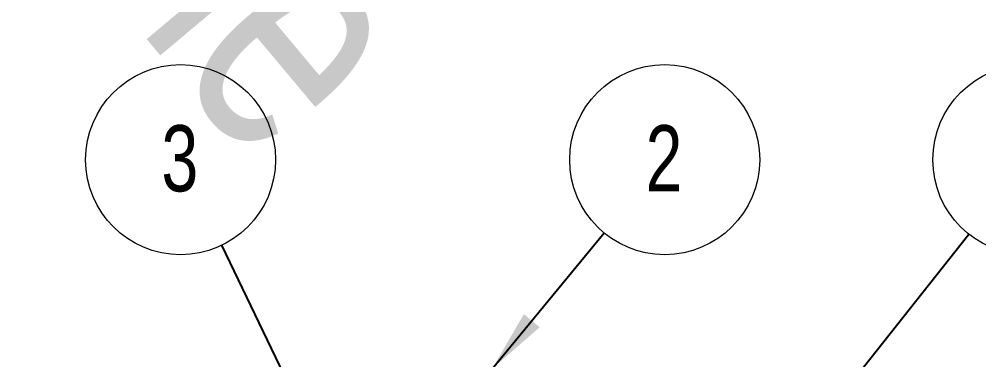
# Model space of a CAD drawing. Header units: millimetres. Extents: x 15 to 415, y 5 to 292.
# Drawn here: x 216.1 to 267, y 128.1 to 146.1 of the extents above; entities that cross this region are included whole.
import ezdxf

# ---------------------------------------------------------------- set-up
doc = ezdxf.new("R2010")
doc.units = ezdxf.units.MM
doc.styles.add('SLDTEXTSTYLE0', font='TXT', dxfattribs={"width": 0.75})
doc.dimstyles.new('SLDDIMSTYLE1', dxfattribs={"dimtxt": 0.18, "dimasz": 3.302, "dimexe": 0, "dimexo": 0.0625, "dimgap": 0, "dimtad": 0, "dimtih": 1, "dimtoh": 1, "dimdec": 0, "dimrnd": 1e-09, "dimzin": 0, "dimdsep": 46, "dimtxsty": 'Standard', "dimsah": 1, "dimcen": 0.09, "dimadec": 0, "dimazin": 0, "dimtfac": 3.302, "dimtdec": 0, "dimtofl": 0, "dimtmove": 0, "dimatfit": 3, "dimfxl": 0, "dimfrac": 2, "dimtolj": 1, "dimtzin": 0, "dimarcsym": 0})

# ---------------------------------------------------------------- blocks, each defined once
blk = doc.blocks.new('SW_NOTE_0_15')
at = {"color": 0, "linetype": 'Continuous', "lineweight": 0}
blk.add_circle((3.204, 3.878), 5.031, dxfattribs=at)
at = {"color": 0, "linetype": 'Continuous', "lineweight": 0, "insert": (3.168, 5.702), "char_height": 3.5, "attachment_point": 2, "style": 'SLDTEXTSTYLE0'}
blk.add_mtext('2', dxfattribs=at)
blk = doc.blocks.new('SW_NOTE_0_16')
at = {"color": 0, "linetype": 'Continuous', "lineweight": 0}
blk.add_circle((-2.187, 4.53), 5.031, dxfattribs=at)
at = {"color": 0, "linetype": 'Continuous', "lineweight": 0, "insert": (-2.222, 6.354), "char_height": 3.5, "attachment_point": 2, "style": 'SLDTEXTSTYLE0'}
blk.add_mtext('3', dxfattribs=at)
blk = doc.blocks.new('SW_NOTE_0_17')
at = {"color": 0, "linetype": 'Continuous', "lineweight": 0}
blk.add_circle((3.127, 3.941), 5.031, dxfattribs=at)
at = {"color": 0, "linetype": 'Continuous', "lineweight": 0, "insert": (3.091, 5.765), "char_height": 3.5, "attachment_point": 2, "style": 'SLDTEXTSTYLE0'}
blk.add_mtext('1', dxfattribs=at)

msp = doc.modelspace()

# ---------------------------------------------------------------- block references
at = {"color": 7, "linetype": 'Continuous', "lineweight": 0}
for name, p in [('SW_NOTE_0_16', (226.87775, 134.12704)), ('SW_NOTE_0_15', (247.13379, 134.77876)), ('SW_NOTE_0_17', (266.44599, 134.71634))]:
    msp.add_blockref(name, p, dxfattribs=at)

# ---------------------------------------------------------------- texts
at = {"color": 7, "linetype": 'Continuous', "lineweight": 0, "insert": (143.80172, 259.05762), "char_height": 12.7, "attachment_point": 1, "rotation": 310, "style": 'SLDTEXTSTYLE0'}
msp.add_mtext('DrawingRegister Example', dxfattribs=at)

# ---------------------------------------------------------------- leaders
at = {"color": 7, "linetype": 'Continuous', "lineweight": 0}
for points in [[(241.19535, 127.58944), (247.13379, 134.77876)], [(257.22167, 123.08944), (266.44599, 134.71634)], [(236.11237, 114.99891), (226.87775, 134.12704)]]:
    msp.add_leader(points, dimstyle='SLDDIMSTYLE1', dxfattribs=at)

doc.saveas('drawing.dxf')
